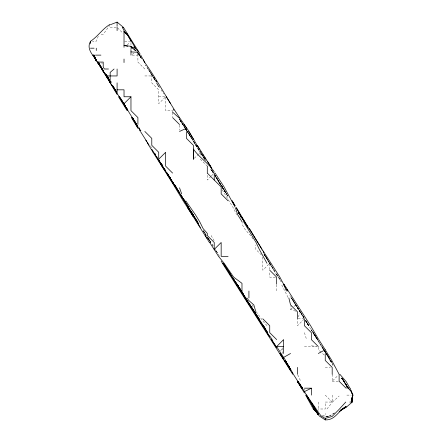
<?xml version="1.0" encoding="UTF-8"?>
<svg xmlns="http://www.w3.org/2000/svg" width="442" height="442" viewBox="0 0 442 442"><rect width="100%" height="100%" fill="white"/><g stroke="black" fill="none" stroke-linecap="round" stroke-linejoin="round"><path stroke-width="0.33" stroke-dasharray="2.21 1.66" d="M295.599 311.196L290.549 309.439L291.168 305.56M98.273 36.205L96.273 41.255L92.466 41.255M298.289 316.897L300.422 311.853M280.698 350.959L282.106 347.81M326.997 408.994L332.18 402.413M110.152 24.791L103.213 34.316L100.224 34.316M127.268 44.951L130.965 41.255M165.197 97.223L158.722 103.699L158.722 89.82L151.783 82.886L151.783 73.936M194.336 158.28L198.502 154.12M198.966 153.656L200.353 152.269L204.37 158.628L200.718 152.849M210.989 176.319L207.292 180.021L207.292 173.082M211.453 175.861L213.304 174.01M332.18 374.302L332.18 381.236L338.196 375.225M332.511 402.054L339.119 396.032M290.549 309.439L293.405 306.975M293.88 306.56L295.781 304.914L290.842 297.079L291.411 297.974M132.125 54.383L134.434 52.896M334.495 412.961L329.749 415.933L325.246 417.22L329.577 415.933L325.864 417.06M334.495 412.938L329.456 415.933L325.246 417.033M110.152 27.376L117.091 27.376M124.661 41.255L129.705 41.255M132.23 55.128L137.274 55.128M144.843 75.947L151.783 75.947M158.722 96.759L165.656 96.759M275.416 277.162L269.736 277.162L269.736 272.117M298.118 318.793L303.798 318.793M304.428 346.545L317.041 346.545M325.246 367.363L330.29 367.363M332.18 381.236L339.119 381.236M347.445 388.175L348.047 388.175M346.843 395.115L351.047 395.115M332.18 395.115L332.18 402.054L325.246 402.054L325.246 408.994L318.306 408.994M322.798 415.955L325.246 415.977L325.246 413.541M321.478 415.933L325.246 415.977M311.367 345.832L316.411 346.351M133.628 49.029L136.838 51.537M324.29 355.059L321.472 352.622M134.02 49.029L136.932 51.537M134.02 49.106L136.445 51.394M321.019 352.191L318.306 349.611L318.306 347.158M133.606 49.139L135.992 51.515M117.55 27.84L123.103 33.388M144.843 69.007L137.904 62.068L137.904 55.128M200.353 159.208L207.292 166.148M261.41 254.957L255.857 249.41L255.857 244.99M325.246 395.115L332.18 402.054M135.65 50.173L136.55 51.161M266.985 325.732L262.797 320.892L256.343 311.853M138.639 54.272L141.528 58.333M329.721 360.423L332.18 363.313L332.18 366.015M252.99 239C249.581 233.056 242.199 228.984 241.984 221.652M139.031 54.184L139.782 55.128L138.23 53.156L140.44 56.289L139.716 55.128M349.71 389.91L341.246 377.501L349.605 389.91L342.937 379.639M349.86 390.49L341.672 378.037L348.268 388.175L342.926 379.639M343.71 381.236L346.058 384.485L347.749 388.175L346.058 384.413L341.649 378.048L348.616 388.175M138.258 53.162L139.672 55.128M297.488 307.571L300.057 311.317L291.427 297.974L303.997 318.212L299.98 311.853M341.649 378.037L346.058 384.557L343.821 381.236L346.058 385.258L346.661 388.175L346.058 385.253L343.009 379.501M341.699 378.037L343.826 381.236M325.246 351.622L326.467 353.484L325.246 351.633M221.878 186.419L214.226 174.281M297.488 307.378L300.151 311.334L297.488 307.207M207.641 237.669L210.768 242.47L207.641 237.586M318.306 340.544L311.367 329.677L318.306 340.5L313.339 332.671L317.737 339.605M152.462 75.416L150.114 71.692L152.783 75.947M174.192 110.638L172.595 108.168L175.292 112.373M222.276 189.889L233.249 207.779L236.63 214.713M305.483 320.693L325.246 352.335M324.213 350.368L332.18 363.241L324.229 350.379M195.519 144.777L187.215 131.451L191.496 138.39M222.177 186.96L226.536 193.9L217.9 180.021L221.84 186.425M214.917 175.745L220.818 184.96M196.137 145.33L196.839 146.429M269.979 263.283L271.46 265.598M305.505 320.693L308.726 325.732L305.505 320.677M330.019 359.269L325.605 352.351M311.367 330.108L317.378 339.605L313.019 332.671M318.306 341.091L321.45 346.003L319.002 342.185M207.292 237.735L207.967 238.785M138.224 53.112L140.948 57.443L138.258 52.841M221.928 186.96L226.348 193.9M148.12 69.007L145.573 65.002L153.219 77.101M185.038 127.937L186.994 131.042M276.675 274.106L280.769 280.631M325.246 352.02L326.174 353.484L324.229 350.39M182.927 124.517L179.535 119.169L185.408 128.511M179.872 119.738L184.668 127.44L179.872 119.688M179.535 119.246L182.866 124.517M196.729 146.473L192.043 138.954L200.237 152.269L193.414 141.446M221.166 185.53L214.95 175.435M265.46 256.343L269.736 263.106M269.736 263.504L281.891 282.941M325.969 353.484L334.323 366.794M206.431 235.531L203.403 230.906L205.895 234.951M153.584 77.681L155.407 80.571L154.313 78.836M213.077 171.927L213.806 173.082M222.591 186.96L221.166 184.706L225.492 191.585M198.16 148.799L199.618 151.114M210.851 169.037L213.409 173.082M330.76 360.423L331.826 362.12M291.411 297.974L300.068 311.853L291.471 297.974L295.079 303.759M323.864 349.821L321.798 346.545L323.887 349.832M138.573 127.224L140.899 130.926M139.302 128.677L140.7 130.898M214.911 175.131L221.166 185.231M159.761 87.604L158.722 85.941L159.761 87.593M179.535 119.147L184.679 127.368M185.049 127.926L186.983 131.047M195.872 145.33L199.508 151.114M265.565 256.343L267.996 260.272M211.856 170.192L213.304 172.507M227.779 196.027L222.039 186.96L227.779 196.049M265.233 255.791L263.835 253.559M269.852 263.283L274.2 270.222M140.926 57.443L138.849 54.123L141.611 58.598M151.783 74.82L148.186 69.007L153.186 77.101L151.783 74.847M324.555 350.942L321.798 346.545L323.887 349.843M300.775 312.439L304.428 318.793L297.488 325.732L297.488 318.793M295.952 304.914L297.184 306.886M202.022 154.584L204.547 158.628M295.77 304.914L297.488 307.676M265.095 255.819L263.786 253.714L269.592 263.283M205.475 160.374L204.734 159.208M187.237 131.451L191.557 138.39M161.142 89.82L163.662 93.87M206.37 235.531L203.143 230.326M139.363 128.528L140.827 130.871M263.786 253.697L269.703 263.283L265.366 256.343M222.215 186.96L226.47 193.9M210.707 169.037L213.221 173.082M185.767 129.081L186.983 131.042M185.054 127.948L186.474 130.235M138.606 126.948L141.053 130.893M322.102 346.545L323.848 349.373M305.483 320.61L308.649 325.732M214.226 173.949L217.989 180.021M186.474 130.014L187.071 130.976M289.858 295.527L290.549 296.648M265.404 256.343L263.775 253.708L265.045 255.824M211.817 170.192L213.248 172.507M216.326 251.144L219.541 256.343M150.402 145.888L151.783 148.12M226.713 194.469L228.105 196.756M305.842 320.527L308.991 325.732L305.842 320.527M215.602 249.984L216.652 251.719M252.05 304.914L253.437 307.218M276.996 274.493L281.35 281.786M265.808 256.343L266.465 257.437M215.32 249.41L216.011 250.564M216.353 251.144L218.42 254.609M324.213 350.036L325.246 351.782M111.03 81.345L111.903 82.886M211.132 235.531L214.226 241.012M318.069 339.605L318.306 340.036M273.946 270.222L276.675 275.316M288.029 297.4L281.316 284.101M304.428 388.966L305.019 390.198M344.13 381.236L346.058 385.253M297.759 374.877L300.715 381.236M304.428 332.671L306.593 339.605M101.804 62.687L102.157 63.919M282.687 347.81L282.797 353.484M318.306 402.054L318.306 410.27M276.675 284.731L276.675 291.04M269.736 269.592L269.736 263.283L262.797 270.222L262.797 256.343M200.353 152.899L200.353 155.424M186.474 129.545L186.474 130.815M179.535 125.147L179.535 130.191M172.595 111.898L172.595 110.638L165.656 110.638L165.656 97.389M172.595 112.528L172.595 116.948M130.965 43.145L130.965 45.04M130.965 48.189L130.965 49.454M141.545 58.333L139.407 55.128L141.545 58.333M213.105 245.929L211.613 243.619L213.105 245.929M344.296 381.236L343.174 379.501L344.296 381.236M181.259 121.832L179.883 119.683L181.259 121.821M217.663 180.021L214.917 175.723L220.818 185.165L217.657 180.021M204.607 159.208L200.707 153.087L205.276 160.308L204.596 159.208M268.023 260.106L265.968 256.885L268.023 260.123M210.862 242.47L207.646 237.42L210.856 242.47M210.735 242.47L207.635 237.586L210.729 242.47M191.745 138.39L187.353 131.451L191.706 138.39M329.351 358.108L326.793 354.064L329.351 358.108M330.445 360.423L326.052 353.484L330.434 360.423M184.049 126.169L183.01 124.517L184.082 126.169M155.346 80.571L153.534 77.681L155.346 80.571M274.023 270.222L269.736 263.371L274.023 270.222M204.613 233.216L203.165 230.906L204.618 233.216M304.428 318.212L300.472 311.853L304.428 318.229M204.53 158.628L200.928 152.849L204.513 158.628M140.606 130.909L139.258 128.738L140.6 130.909M213.121 172.507L211.331 169.612L213.11 172.507M186.474 130.362L185.027 128.025L186.474 130.362"/><path stroke-width="0.66" d="M340.732 410.154L346.058 407.386L352.307 402.054L352.589 395.115M352.18 397.01L351.694 402.054L352.219 397.01M351.898 398.899L351.473 402.054L352.666 395.115M90.201 43.775L90.566 41.255C97.909 36.426 102.538 28.708 110.152 24.288M352.318 397.01L351.396 402.054L352.937 395.115L350.699 390.49L352.843 395.115L350.075 388.175M90.566 41.255C86.168 48.399 92.494 54.648 96.273 60.256L93.284 55.128L96.273 60.444L93.56 55.128L96.002 60.344M339.445 408.994L345.782 402.054M339.119 409.353L332.18 416.419L325.246 418.441L320.986 415.933L306.555 395.115L300.963 385.866L302.345 388.175M124.025 103.699L130.965 96.759L124.025 96.759L124.025 89.82L117.091 89.82M114.075 69.007L110.152 72.411L110.152 82.328L110.782 82.886M340.611 410.165L346.058 406.496C338.368 410.607 335.312 420.342 325.246 419.9L319.207 415.933L314.378 408.994L318.306 414.425L311.367 402.817M339.119 411.546L346.058 406.999L342.727 408.994M276.675 346.627L283.615 357.429L290.549 353.484M318.306 353.484L325.246 349.749L331.765 360.423L339.119 374.302L339.119 381.236L346.058 388.175M304.428 391.629L311.367 388.175L311.367 395.115M179.535 131.451L186.474 128.257L184.043 124.517M110.782 24.548L117.091 22.1L123.451 27.376L140.097 54.012M123.561 27.376L122.301 27.376L124.025 30.421L124.025 47.316M127.384 34.316L127.069 34.316L130.965 40.802L127.384 34.316L124.025 31.89L127.235 34.316L124.025 31.128L127.02 34.316M90.466 48.189L94.091 48.189M96.273 60.222L93.002 55.128L94.14 55.128L96.036 60.283M95.472 55.128L100.92 55.128M102.069 69.007L103.213 71.195L98.444 62.068L102.008 69.007L97.505 62.068L96.273 61.245L94.14 55.128M108.478 69.007L104.389 69.007L103.213 67.062L103.213 62.068L97.505 62.068L102.279 69.007L97.334 62.068L102.389 69.007M110.152 82.693L107.389 75.947L110.152 82.3L106.881 75.947L110.152 81.864L106.511 75.947L117.091 75.947L117.091 69.007M228.105 256.343L221.166 256.343L221.166 242.47L214.226 249.41L214.226 242.47L207.292 235.531L207.292 233.387L203.105 228.591L199.668 221.652L195.386 214.713L185.756 200.839M283.615 346.545L276.675 346.545L283.615 339.605L283.615 353.484M304.428 388.175L311.367 388.175M352.075 395.115L352.937 395.115M349.865 402.054L352.307 402.054M130.965 51.896L137.904 52.289M133.843 48.189L130.965 46.294L124.025 45.52L127.81 46.233M132.556 48.189L130.965 47.846L135.009 48.189L137.904 50.775L137.904 55.128M172.595 112.135L179.535 118.301M172.595 117.578L179.535 124.517M228.105 200.839L221.166 193.9L221.166 186.96L207.292 173.082L207.292 166.148M144.843 131.451L151.783 138.39L151.783 145.33L158.722 152.269L158.722 159.208L165.656 152.269L165.656 166.148L172.595 173.082M269.736 270.222L276.675 277.162L276.675 284.101M318.306 346.545L311.367 339.605L311.367 332.671L304.428 325.732L304.428 318.793M262.797 318.793L269.736 325.732L269.736 332.671L276.675 339.605M316.931 412.673L313.273 408.994L305.66 395.115M316.92 412.535L313.693 408.994L318.306 414.204M339.876 374.302L346.058 381.474L349.931 388.175M317.058 412.64L314.146 408.994L318.306 414.712L318.306 414.027M246.868 297.974L248.923 300.588L253.83 304.914L255.857 311.853M214.226 171.927C208.663 163.048 199.248 157.739 193.414 149.048L193.414 159.208L193.414 145.33L186.474 138.39L186.474 131.451M103.616 71.587L104.428 72.676M105.644 74.311L106.45 75.4M97.246 62.068L102.273 69.007M104.765 73.234L106.312 75.405L105.627 74.289M231.835 276.626L228.105 270.742L258.802 318.793M202.64 154.402L203.773 156.004M204.53 157.07L210.447 166.148M249.636 304.914L255.857 314.179L253.708 310.698L254.448 311.853M236.879 284.101L241.984 292.14L235.045 281.234M144.843 62.582C157.474 80.212 167.352 99.61 179.513 117.578L189.043 131.451L199.392 149.374M205.21 235.531L207.292 238.509M254.205 311.853L258.913 318.793M109.765 80.947L103.213 71.471L97.483 62.068M130.965 40.542L135.495 48.189M269.736 335.992L272.244 339.605M297.759 381.236L302.146 388.175L293.389 374.302L290.549 369.07M241.205 291.04L245.553 297.974L241.205 291.04L241.984 292.14M245.349 297.974L236.437 284.101L262.653 325.732L241.984 292.493L223.16 263.283M215.088 173.082L224.094 186.96L235.045 207.027M241.293 291.04L241.984 292.052M276.675 347.55L271.46 339.605M290.549 369.462L285.04 360.423M110.334 82.886L123.694 103.699M200.353 151.109L201.127 152.269M140.434 131.451L149.186 145.33M258.957 318.793L264.045 326.798M264.758 327.865L265.476 328.931M314.765 408.994L318.306 414.287L311.367 403.027L314.643 408.994M283.615 357.429L285.609 360.423M103.213 70.516L102.544 69.51L103.213 70.422M242.338 292.593L243.409 294.206M259.15 318.793L254.542 311.853M271.548 339.605L276.675 347.456M290.549 369.219L285.239 360.423M193.414 139.186L188.552 131.451M248.923 228.591L244.338 221.652L245.785 223.967M101.848 69.007L103.213 71.068M161.943 166.148L164.17 169.518M241.984 217.779L244.537 221.652M262.797 250.426L279.891 277.162L283.549 284.101L286.399 291.04M93.002 55.128L96.273 60.095M193.414 215.304L188.767 207.779M188.519 207.779L197.281 221.652M318.306 414.436L311.367 403.203M193.154 214.713L193.414 215.105M187.64 207.779L193.414 216.795L183.126 200.839L172.595 183.308M318.306 414.629L314.605 408.994L318.306 414.673L311.367 402.601M207.292 161.12L210.58 166.148M106.511 75.947L109.787 80.947M192.894 214.713L193.414 215.508M222.42 263.283L292.786 374.302M297.488 381.275L302.002 388.175L297.488 381.236L301.764 388.175L297.875 381.816M165.656 171.402L158.722 160.374M269.736 336.854L262.797 325.859M325.246 349.749L318.765 339.605M98.461 63.223L101.864 68.427M172.595 183.369L166.142 173.082M276.675 347.627L275.93 346.545M186.474 204.298L166.943 173.082L179.955 193.9L179.535 193.242M192.043 214.713L209.386 242.47M290.549 369.711L284.587 360.423M167.518 173.662L168.264 174.817M169.756 177.132L170.502 178.286M232.912 278.283L240.89 291.04L232.531 277.736M163.999 168.214L165.656 170.888M165.656 171.772L166.501 173.082M165.656 172.281L153.004 152.269M206.044 159.208L197.336 145.33M166.717 173.082L175.502 186.96M269.736 336.765L262.973 325.732M297.488 381.435L301.919 388.175L297.527 381.236M159.087 160.391L159.822 161.54M232.492 277.736L240.956 291.04M166.269 96.759L170.684 103.699M249.1 228.591L262.156 249.41M238.365 212.403L243.94 221.133L238.459 212.403M118.5 96.759L127.119 110.638M186.132 203.53L180.325 194.48L188.657 207.779L186.474 204.165M285.184 360.423L290.549 369.446M318.306 414.408L311.367 402.772M127.97 110.638L132.268 117.578M175.955 186.96L176.667 188.093M190.961 211.243L192.397 213.558M232.492 277.736L235.045 281.769M236.89 284.676L240.918 291.04L235.045 281.659M262.868 325.732L267.261 332.671L263.134 325.732M175.933 186.96L177.375 189.242M136.39 124.517L132.136 117.578L137.904 126.915L132.086 117.578L137.904 127.246M154.683 153.424L155.418 154.584L154.661 153.424M156.468 156.313L157.236 157.474M159.081 160.463L159.8 161.601M160.871 163.302L161.949 165.01L160.882 163.214M175.794 186.96L179.535 192.889L178.529 191.259M252.979 309.538L251.52 307.229L258.736 318.793M194.508 217.033L195.961 219.343M196.69 220.497L197.419 221.652M232.912 278.289L236.564 284.101M255.857 314.975L258.266 318.793M236.934 284.101L240.205 289.306M289.178 367.363L284.908 360.423L290.549 369.584M160.916 163.231L162.015 164.977M284.493 360.423L290.549 370.136M123.926 103.699L120.688 98.494M174.64 184.784L175.319 185.872M280.145 353.484L283.615 359.026M188.436 207.254L183.005 198.524L186.137 203.569M171.225 180.021L167.015 173.082L175.557 186.96L172.595 182.231M246.868 225.702L247.951 227.437M301.45 386.441L302.56 388.175M288.814 367.363L290.549 370.147M105.246 73.775L106.262 75.4M162.634 166.148L163.308 167.22M163.976 168.297L165.656 170.993M136.611 125.55L137.258 126.589M137.904 128.274L131.412 117.578M249.481 228.591L261.548 248.829M241.984 221.652L237.674 214.713L235.426 207.779M178.529 191.275L179.535 192.889M190.916 211.243L193.071 214.713M159.076 160.949L162.302 166.148L151.783 149.203M110.152 82.825L103.213 71.471L102.367 69.007M149.114 145.866L153.059 152.269M236.409 207.779L247.973 226.857M304.428 393.01L297.488 381.568M174.612 184.795L175.264 185.872M186.474 204.066L188.441 207.248M124.025 103.975L125.749 106.754M126.434 107.865L127.125 108.97M106.953 76.521L109.798 81.206M283.957 284.908L284.642 286.024M286.703 289.366L287.731 291.04L286.703 289.317M263.333 325.732L267.614 332.671L263.426 325.732M195.414 218.409L196.082 219.492L195.392 218.381M112.312 85.195L117.091 93.058L117.091 82.886M197.397 221.652L196.712 220.564M165.656 171.17L166.833 173.082M109.472 80.367L107.428 77.052L109.472 80.356L107.815 77.588M137.904 127.627L138.578 128.721M139.247 129.815L139.915 130.904M115.373 89.82L116.743 92.096M117.091 94.428L110.185 82.886M283.891 284.101L310.604 325.732L318.306 338.865M161.358 163.982L162.015 165.065L160.877 163.214L161.921 164.965M124.025 104.4L127.832 110.638L124.025 104.334M232.05 200.839L235.045 205.768M306.129 395.115L314.5 408.994L311.367 403.469M124.025 103.859L125.738 106.682M126.434 107.815L127.103 108.942M221.166 261.078L222.497 263.283M158.722 159.656L159.789 161.424M123.633 103.699L119.439 96.759L123.583 103.699M112.754 85.776L115.196 89.82L113.113 86.35M283.957 284.725L284.642 285.875M285.328 287.018L286.018 288.167M292.145 372.7L292.786 373.766M209.701 242.47L218.525 256.343L224.155 263.283L233.669 277.162L241.984 283.328L241.984 291.04M188.574 207.779L200.353 227.519M315.605 409.557L317.969 413.519M263.15 251.608L263.852 252.791M232.166 200.839L235.045 205.685M306.516 395.115L310.632 402.054M306.356 395.115L310.483 402.054M243.548 221.652L256.062 242.47L259.36 249.41L266.968 263.283M124.025 104.213L127.716 110.638M145.827 140.164L146.484 141.313M147.142 142.462L148.783 145.33M261.879 249.41L262.493 250.481M211.707 168.369L210.762 166.7L211.707 168.457M285.311 360.423L289.228 367.363M156.584 82.886L158.722 86.682M311.367 402.585L314.936 408.994M144.843 62.83L140.76 55.128M236.277 207.779L240.05 214.713M143.318 59.753L144.562 62.068M197.143 145.33L197.944 147.064M179.535 187.784L181.656 193.9M288.847 297.974L290.549 304.914L297.488 311.853L297.488 318.793M332.18 374.302L332.18 367.363L325.246 360.423L325.246 353.484M325.246 418.441L325.246 419.9M297.488 367.363L297.488 374.302M248.923 291.04L248.923 297.974M214.226 173.082L214.226 180.021M137.904 124.517L137.904 117.578L130.965 110.638L130.965 96.759M130.965 46.294L130.965 47.167M130.965 49.719L130.965 55.128M124.025 59.035L124.025 62.56M117.091 22.1L117.091 26.36M117.091 27.376L117.091 30.625M96.273 48.2L96.273 50.515M109.373 80.284L106.268 75.947L109.378 80.284M106.351 75.427L105.655 74.389L106.329 75.427M276.675 347.622L275.952 346.545L276.675 347.622M248.923 303.842L245.023 297.974L248.923 303.881M249.863 304.914L249.233 303.958L255.857 314.301L249.846 304.914M248.923 303.532L245.321 297.974L248.923 303.532M283.615 358.987L280.068 353.484L283.615 358.981M154.269 78.256L153.518 77.101L154.275 78.256M156.485 81.726L155.744 80.571L156.485 81.726M240.161 289.306L236.84 284.101L240.155 289.306M239.835 214.713L238.371 212.403L239.857 214.713M109.456 80.334L107.373 77.041L109.456 80.356M250.796 306.074L250.067 304.914L250.785 306.074M227.774 270.222L223.762 263.863L227.774 270.222M241.299 217.442L240.614 216.353L241.304 217.442M134.777 47.637L134.081 46.526L134.76 47.637M176.524 188.038L175.85 186.96L176.524 188.038M177.861 190.182L177.192 189.11L177.861 190.193M136.302 123.937L132.357 117.578L136.307 123.937M198.662 223.834L197.988 222.74L198.662 223.845M194.751 217.326L194.082 216.243L194.74 217.326M182.303 197.37L180.518 194.48L182.297 197.37M184.585 200.839L183.872 199.679L184.585 200.839M231.752 276.615L228.105 270.62L231.752 276.615M194.74 217.287L194.077 216.199L194.734 217.287M168.109 174.817L167.059 173.082L168.115 174.817M171.242 180.021L168.805 175.977L171.242 180.021M300.262 384.706L299.223 382.971L300.267 384.706"/></g></svg>
